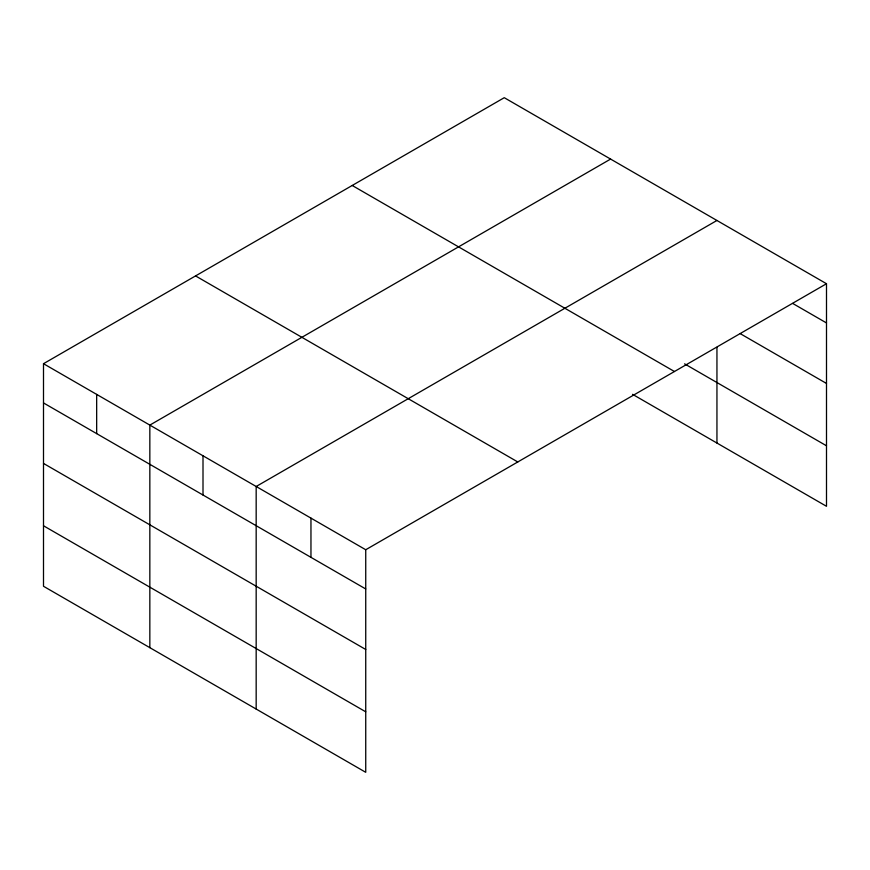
<?xml version="1.0" encoding="UTF-8"?>
<svg xmlns="http://www.w3.org/2000/svg" width="870" height="870" viewBox="0 0 870 870"><rect width="100%" height="100%" fill="white"/><g stroke="black" fill="none" stroke-linecap="round" stroke-linejoin="round"><path stroke-width="1.3" d="M826.5 283.729L504.263 97.69L43.5 363.703L43.5 586.271L365.737 772.31L365.737 549.742L826.5 283.729L826.5 506.296L632.566 394.327M610.599 159.079L149.836 425.104L149.836 647.671M716.945 220.469L256.171 486.493L256.171 709.061M792.7 303.434L826.5 322.944M740.25 333.656L826.5 383.452M684.581 363.856L826.5 445.788M352.209 185.473L674.446 371.512M195.554 275.921L517.791 461.959M43.5 363.703L365.737 549.742M43.5 402.93L365.737 588.968M43.5 463.427L365.737 649.477M43.5 525.774L365.737 711.812M716.945 347.304L716.945 443.037M310.96 518.118L310.96 557.344M203.004 455.793L203.004 495.019M96.668 394.404L96.668 433.619"/></g></svg>
